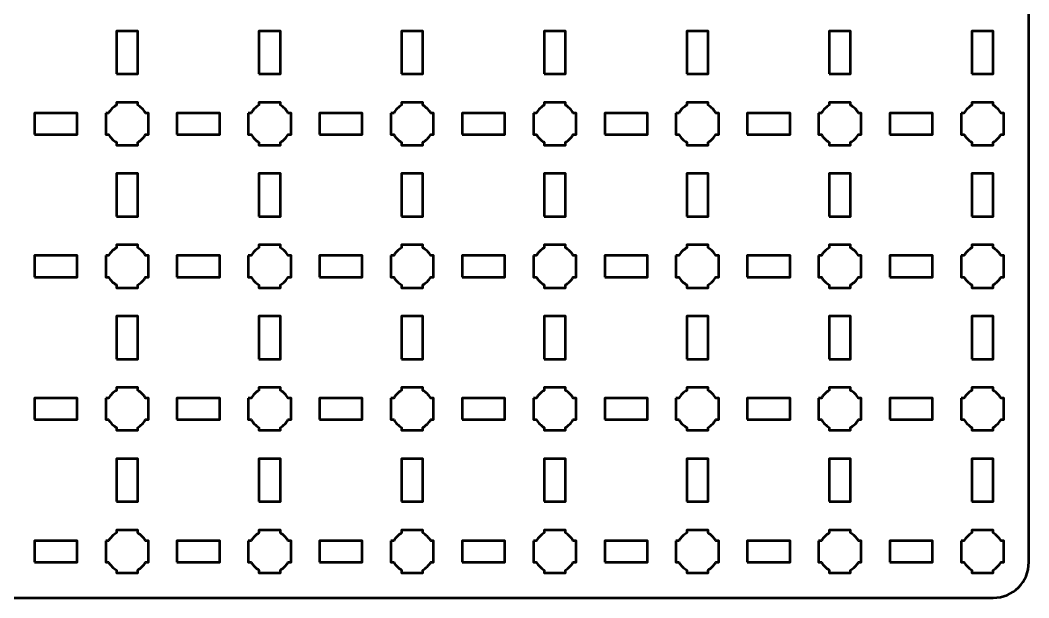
# Model space of a CAD drawing. Header units: centimetres. Extents: x -24.1 to 3.1, y -22.5 to -7.2.
# Drawn here: x -11 to 3.15, y -22.5 to -14.4 of the extents above; entities that cross this region are included whole.
import ezdxf

# ---------------------------------------------------------------- set-up
doc = ezdxf.new("R2010")
doc.units = ezdxf.units.CM
doc.header["$MEASUREMENT"] = 0
doc.layers.add('Layer 1', color=7, linetype='Continuous')

msp = doc.modelspace()

# ---------------------------------------------------------------- linework, layer by layer
at = {"layer": 'Layer 1', "color": 250, "lineweight": 53}
for points in [[(-9.65, -15.15), (-9.35, -15.15), (-9.35, -14.55), (-9.65, -14.55), (-9.65, -15.15)], [(-7.65, -15.15), (-7.35, -15.15), (-7.35, -14.55), (-7.65, -14.55), (-7.65, -15.15)], [(-5.65, -15.15), (-5.35, -15.15), (-5.35, -14.55), (-5.65, -14.55), (-5.65, -15.15)], [(-3.65, -15.15), (-3.35, -15.15), (-3.35, -14.55), (-3.65, -14.55), (-3.65, -15.15)], [(-1.65, -15.15), (-1.35, -15.15), (-1.35, -14.55), (-1.65, -14.55), (-1.65, -15.15)], [(0.35, -15.15), (0.65, -15.15), (0.65, -14.55), (0.35, -14.55), (0.35, -15.15)], [(2.35, -15.15), (2.65, -15.15), (2.65, -14.55), (2.35, -14.55), (2.35, -15.15)], [(-10.8, -16), (-10.2, -16), (-10.2, -15.7), (-10.8, -15.7), (-10.8, -16)], [(-8.8, -16), (-8.2, -16), (-8.2, -15.7), (-8.8, -15.7), (-8.8, -16)], [(-6.8, -16), (-6.2, -16), (-6.2, -15.7), (-6.8, -15.7), (-6.8, -16)], [(-4.8, -16), (-4.2, -16), (-4.2, -15.7), (-4.8, -15.7), (-4.8, -16)], [(-2.8, -16), (-2.2, -16), (-2.2, -15.7), (-2.8, -15.7), (-2.8, -16)], [(-0.8, -16), (-0.2, -16), (-0.2, -15.7), (-0.8, -15.7), (-0.8, -16)], [(1.2, -16), (1.8, -16), (1.8, -15.7), (1.2, -15.7), (1.2, -16)], [(-9.65, -17.15), (-9.35, -17.15), (-9.35, -16.55), (-9.65, -16.55), (-9.65, -17.15)], [(-7.65, -17.15), (-7.35, -17.15), (-7.35, -16.55), (-7.65, -16.55), (-7.65, -17.15)], [(-5.65, -17.15), (-5.35, -17.15), (-5.35, -16.55), (-5.65, -16.55), (-5.65, -17.15)], [(-3.65, -17.15), (-3.35, -17.15), (-3.35, -16.55), (-3.65, -16.55), (-3.65, -17.15)], [(-1.65, -17.15), (-1.35, -17.15), (-1.35, -16.55), (-1.65, -16.55), (-1.65, -17.15)], [(0.35, -17.15), (0.65, -17.15), (0.65, -16.55), (0.35, -16.55), (0.35, -17.15)], [(2.35, -17.15), (2.65, -17.15), (2.65, -16.55), (2.35, -16.55), (2.35, -17.15)], [(-10.8, -18), (-10.2, -18), (-10.2, -17.7), (-10.8, -17.7), (-10.8, -18)], [(-8.8, -18), (-8.2, -18), (-8.2, -17.7), (-8.8, -17.7), (-8.8, -18)], [(-6.8, -18), (-6.2, -18), (-6.2, -17.7), (-6.8, -17.7), (-6.8, -18)], [(-4.8, -18), (-4.2, -18), (-4.2, -17.7), (-4.8, -17.7), (-4.8, -18)], [(-2.8, -18), (-2.2, -18), (-2.2, -17.7), (-2.8, -17.7), (-2.8, -18)], [(-0.8, -18), (-0.2, -18), (-0.2, -17.7), (-0.8, -17.7), (-0.8, -18)], [(1.2, -18), (1.8, -18), (1.8, -17.7), (1.2, -17.7), (1.2, -18)], [(-9.65, -19.15), (-9.35, -19.15), (-9.35, -18.55), (-9.65, -18.55), (-9.65, -19.15)], [(-7.65, -19.15), (-7.35, -19.15), (-7.35, -18.55), (-7.65, -18.55), (-7.65, -19.15)], [(-5.65, -19.15), (-5.35, -19.15), (-5.35, -18.55), (-5.65, -18.55), (-5.65, -19.15)], [(-3.65, -19.15), (-3.35, -19.15), (-3.35, -18.55), (-3.65, -18.55), (-3.65, -19.15)], [(-1.65, -19.15), (-1.35, -19.15), (-1.35, -18.55), (-1.65, -18.55), (-1.65, -19.15)], [(0.35, -19.15), (0.65, -19.15), (0.65, -18.55), (0.35, -18.55), (0.35, -19.15)], [(2.35, -19.15), (2.65, -19.15), (2.65, -18.55), (2.35, -18.55), (2.35, -19.15)], [(-10.8, -20), (-10.2, -20), (-10.2, -19.7), (-10.8, -19.7), (-10.8, -20)], [(-8.8, -20), (-8.2, -20), (-8.2, -19.7), (-8.8, -19.7), (-8.8, -20)], [(-6.8, -20), (-6.2, -20), (-6.2, -19.7), (-6.8, -19.7), (-6.8, -20)], [(-4.8, -20), (-4.2, -20), (-4.2, -19.7), (-4.8, -19.7), (-4.8, -20)], [(-2.8, -20), (-2.2, -20), (-2.2, -19.7), (-2.8, -19.7), (-2.8, -20)], [(-0.8, -20), (-0.2, -20), (-0.2, -19.7), (-0.8, -19.7), (-0.8, -20)], [(1.2, -20), (1.8, -20), (1.8, -19.7), (1.2, -19.7), (1.2, -20)], [(-9.65, -21.15), (-9.35, -21.15), (-9.35, -20.55), (-9.65, -20.55), (-9.65, -21.15)], [(-7.65, -21.15), (-7.35, -21.15), (-7.35, -20.55), (-7.65, -20.55), (-7.65, -21.15)], [(-5.65, -21.15), (-5.35, -21.15), (-5.35, -20.55), (-5.65, -20.55), (-5.65, -21.15)], [(-3.65, -21.15), (-3.35, -21.15), (-3.35, -20.55), (-3.65, -20.55), (-3.65, -21.15)], [(-1.65, -21.15), (-1.35, -21.15), (-1.35, -20.55), (-1.65, -20.55), (-1.65, -21.15)], [(0.35, -21.15), (0.65, -21.15), (0.65, -20.55), (0.35, -20.55), (0.35, -21.15)], [(2.35, -21.15), (2.65, -21.15), (2.65, -20.55), (2.35, -20.55), (2.35, -21.15)], [(-10.8, -22), (-10.2, -22), (-10.2, -21.7), (-10.8, -21.7), (-10.8, -22)], [(-8.8, -22), (-8.2, -22), (-8.2, -21.7), (-8.8, -21.7), (-8.8, -22)], [(-6.8, -22), (-6.2, -22), (-6.2, -21.7), (-6.8, -21.7), (-6.8, -22)], [(-4.8, -22), (-4.2, -22), (-4.2, -21.7), (-4.8, -21.7), (-4.8, -22)], [(-2.8, -22), (-2.2, -22), (-2.2, -21.7), (-2.8, -21.7), (-2.8, -22)], [(-0.8, -22), (-0.2, -22), (-0.2, -21.7), (-0.8, -21.7), (-0.8, -22)], [(1.2, -22), (1.8, -22), (1.8, -21.7), (1.2, -21.7), (1.2, -22)]]:
    msp.add_lwpolyline(points, close=True, dxfattribs=at)
msp.add_open_spline([(-24.15, -22), (-24.15, -22), (-24.15, -7.7), (-24.15, -7.7), (-24.15, -7.7), (-24.15, -7.42391), (-23.92609, -7.2), (-23.65, -7.2), (-23.65, -7.2), (-23.65, -7.2), (2.65, -7.2), (2.65, -7.2), (2.65, -7.2), (2.92609, -7.2), (3.15, -7.42391), (3.15, -7.7), (3.15, -7.7), (3.15, -7.7), (3.15, -22), (3.15, -22), (3.15, -22), (3.15, -22.27609), (2.92609, -22.5), (2.65, -22.5), (2.65, -22.5), (2.65, -22.5), (-23.65, -22.5), (-23.65, -22.5), (-23.65, -22.5), (-23.92609, -22.5), (-24.15, -22.27609), (-24.15, -22)], degree=3, knots=[0, 0, 0, 0, 0.125, 0.125, 0.125, 0.125, 0.25, 0.25, 0.25, 0.25, 0.375, 0.375, 0.375, 0.375, 0.5, 0.5, 0.5, 0.5, 0.625, 0.625, 0.625, 0.625, 0.75, 0.75, 0.75, 0.75, 0.875, 0.875, 0.875, 0.875, 1, 1, 1, 1], dxfattribs=at)
at = {"layer": 'Layer 1', "lineweight": 53}
for points in [[(-9.8, -15.7), (-9.8, -15.7), (-9.75985, -15.7), (-9.75985, -15.7), (-9.75985, -15.7), (-9.7335, -15.65447), (-9.69553, -15.6165), (-9.65, -15.59015), (-9.65, -15.59015), (-9.65, -15.59015), (-9.65, -15.55), (-9.65, -15.55), (-9.65, -15.55), (-9.65, -15.55), (-9.5, -15.55), (-9.5, -15.55), (-9.5, -15.55), (-9.5, -15.55), (-9.35, -15.55), (-9.35, -15.55), (-9.35, -15.55), (-9.35, -15.55), (-9.35, -15.59015), (-9.35, -15.59015), (-9.35, -15.59015), (-9.30447, -15.6165), (-9.2665, -15.65447), (-9.24015, -15.7), (-9.24015, -15.7), (-9.24015, -15.7), (-9.2, -15.7), (-9.2, -15.7), (-9.2, -15.7), (-9.2, -15.7), (-9.2, -15.85), (-9.2, -15.85), (-9.2, -15.85), (-9.2, -15.85), (-9.2, -16), (-9.2, -16), (-9.2, -16), (-9.2, -16), (-9.24015, -16), (-9.24015, -16), (-9.24015, -16), (-9.2665, -16.04553), (-9.30447, -16.0835), (-9.35, -16.10985), (-9.35, -16.10985), (-9.35, -16.10985), (-9.35, -16.15), (-9.35, -16.15), (-9.35, -16.15), (-9.35, -16.15), (-9.5, -16.15), (-9.5, -16.15), (-9.5, -16.15), (-9.5, -16.15), (-9.65, -16.15), (-9.65, -16.15), (-9.65, -16.15), (-9.65, -16.15), (-9.65, -16.10985), (-9.65, -16.10985), (-9.65, -16.10985), (-9.69553, -16.0835), (-9.7335, -16.04553), (-9.75985, -16), (-9.75985, -16), (-9.75985, -16), (-9.8, -16), (-9.8, -16), (-9.8, -16), (-9.8, -16), (-9.8, -15.85), (-9.8, -15.85), (-9.8, -15.85), (-9.8, -15.85), (-9.8, -15.7), (-9.8, -15.7)], [(-7.8, -15.7), (-7.8, -15.7), (-7.75985, -15.7), (-7.75985, -15.7), (-7.75985, -15.7), (-7.7335, -15.65447), (-7.69553, -15.6165), (-7.65, -15.59015), (-7.65, -15.59015), (-7.65, -15.59015), (-7.65, -15.55), (-7.65, -15.55), (-7.65, -15.55), (-7.65, -15.55), (-7.5, -15.55), (-7.5, -15.55), (-7.5, -15.55), (-7.5, -15.55), (-7.35, -15.55), (-7.35, -15.55), (-7.35, -15.55), (-7.35, -15.55), (-7.35, -15.59015), (-7.35, -15.59015), (-7.35, -15.59015), (-7.30447, -15.6165), (-7.2665, -15.65447), (-7.24015, -15.7), (-7.24015, -15.7), (-7.24015, -15.7), (-7.2, -15.7), (-7.2, -15.7), (-7.2, -15.7), (-7.2, -15.7), (-7.2, -15.85), (-7.2, -15.85), (-7.2, -15.85), (-7.2, -15.85), (-7.2, -16), (-7.2, -16), (-7.2, -16), (-7.2, -16), (-7.24015, -16), (-7.24015, -16), (-7.24015, -16), (-7.2665, -16.04553), (-7.30447, -16.0835), (-7.35, -16.10985), (-7.35, -16.10985), (-7.35, -16.10985), (-7.35, -16.15), (-7.35, -16.15), (-7.35, -16.15), (-7.35, -16.15), (-7.5, -16.15), (-7.5, -16.15), (-7.5, -16.15), (-7.5, -16.15), (-7.65, -16.15), (-7.65, -16.15), (-7.65, -16.15), (-7.65, -16.15), (-7.65, -16.10985), (-7.65, -16.10985), (-7.65, -16.10985), (-7.69553, -16.0835), (-7.7335, -16.04553), (-7.75985, -16), (-7.75985, -16), (-7.75985, -16), (-7.8, -16), (-7.8, -16), (-7.8, -16), (-7.8, -16), (-7.8, -15.85), (-7.8, -15.85), (-7.8, -15.85), (-7.8, -15.85), (-7.8, -15.7), (-7.8, -15.7)], [(-5.8, -15.7), (-5.8, -15.7), (-5.75985, -15.7), (-5.75985, -15.7), (-5.75985, -15.7), (-5.7335, -15.65447), (-5.69553, -15.6165), (-5.65, -15.59015), (-5.65, -15.59015), (-5.65, -15.59015), (-5.65, -15.55), (-5.65, -15.55), (-5.65, -15.55), (-5.65, -15.55), (-5.5, -15.55), (-5.5, -15.55), (-5.5, -15.55), (-5.5, -15.55), (-5.35, -15.55), (-5.35, -15.55), (-5.35, -15.55), (-5.35, -15.55), (-5.35, -15.59015), (-5.35, -15.59015), (-5.35, -15.59015), (-5.30447, -15.6165), (-5.2665, -15.65447), (-5.24015, -15.7), (-5.24015, -15.7), (-5.24015, -15.7), (-5.2, -15.7), (-5.2, -15.7), (-5.2, -15.7), (-5.2, -15.7), (-5.2, -15.85), (-5.2, -15.85), (-5.2, -15.85), (-5.2, -15.85), (-5.2, -16), (-5.2, -16), (-5.2, -16), (-5.2, -16), (-5.24015, -16), (-5.24015, -16), (-5.24015, -16), (-5.2665, -16.04553), (-5.30447, -16.0835), (-5.35, -16.10985), (-5.35, -16.10985), (-5.35, -16.10985), (-5.35, -16.15), (-5.35, -16.15), (-5.35, -16.15), (-5.35, -16.15), (-5.5, -16.15), (-5.5, -16.15), (-5.5, -16.15), (-5.5, -16.15), (-5.65, -16.15), (-5.65, -16.15), (-5.65, -16.15), (-5.65, -16.15), (-5.65, -16.10985), (-5.65, -16.10985), (-5.65, -16.10985), (-5.69553, -16.0835), (-5.7335, -16.04553), (-5.75985, -16), (-5.75985, -16), (-5.75985, -16), (-5.8, -16), (-5.8, -16), (-5.8, -16), (-5.8, -16), (-5.8, -15.85), (-5.8, -15.85), (-5.8, -15.85), (-5.8, -15.85), (-5.8, -15.7), (-5.8, -15.7)], [(-3.8, -15.7), (-3.8, -15.7), (-3.75985, -15.7), (-3.75985, -15.7), (-3.75985, -15.7), (-3.7335, -15.65447), (-3.69553, -15.6165), (-3.65, -15.59015), (-3.65, -15.59015), (-3.65, -15.59015), (-3.65, -15.55), (-3.65, -15.55), (-3.65, -15.55), (-3.65, -15.55), (-3.5, -15.55), (-3.5, -15.55), (-3.5, -15.55), (-3.5, -15.55), (-3.35, -15.55), (-3.35, -15.55), (-3.35, -15.55), (-3.35, -15.55), (-3.35, -15.59015), (-3.35, -15.59015), (-3.35, -15.59015), (-3.30447, -15.6165), (-3.2665, -15.65447), (-3.24015, -15.7), (-3.24015, -15.7), (-3.24015, -15.7), (-3.2, -15.7), (-3.2, -15.7), (-3.2, -15.7), (-3.2, -15.7), (-3.2, -15.85), (-3.2, -15.85), (-3.2, -15.85), (-3.2, -15.85), (-3.2, -16), (-3.2, -16), (-3.2, -16), (-3.2, -16), (-3.24015, -16), (-3.24015, -16), (-3.24015, -16), (-3.2665, -16.04553), (-3.30447, -16.0835), (-3.35, -16.10985), (-3.35, -16.10985), (-3.35, -16.10985), (-3.35, -16.15), (-3.35, -16.15), (-3.35, -16.15), (-3.35, -16.15), (-3.5, -16.15), (-3.5, -16.15), (-3.5, -16.15), (-3.5, -16.15), (-3.65, -16.15), (-3.65, -16.15), (-3.65, -16.15), (-3.65, -16.15), (-3.65, -16.10985), (-3.65, -16.10985), (-3.65, -16.10985), (-3.69553, -16.0835), (-3.7335, -16.04553), (-3.75985, -16), (-3.75985, -16), (-3.75985, -16), (-3.8, -16), (-3.8, -16), (-3.8, -16), (-3.8, -16), (-3.8, -15.85), (-3.8, -15.85), (-3.8, -15.85), (-3.8, -15.85), (-3.8, -15.7), (-3.8, -15.7)], [(-1.8, -15.7), (-1.8, -15.7), (-1.75985, -15.7), (-1.75985, -15.7), (-1.75985, -15.7), (-1.7335, -15.65447), (-1.69553, -15.6165), (-1.65, -15.59015), (-1.65, -15.59015), (-1.65, -15.59015), (-1.65, -15.55), (-1.65, -15.55), (-1.65, -15.55), (-1.65, -15.55), (-1.5, -15.55), (-1.5, -15.55), (-1.5, -15.55), (-1.5, -15.55), (-1.35, -15.55), (-1.35, -15.55), (-1.35, -15.55), (-1.35, -15.55), (-1.35, -15.59015), (-1.35, -15.59015), (-1.35, -15.59015), (-1.30447, -15.6165), (-1.2665, -15.65447), (-1.24015, -15.7), (-1.24015, -15.7), (-1.24015, -15.7), (-1.2, -15.7), (-1.2, -15.7), (-1.2, -15.7), (-1.2, -15.7), (-1.2, -15.85), (-1.2, -15.85), (-1.2, -15.85), (-1.2, -15.85), (-1.2, -16), (-1.2, -16), (-1.2, -16), (-1.2, -16), (-1.24015, -16), (-1.24015, -16), (-1.24015, -16), (-1.2665, -16.04553), (-1.30447, -16.0835), (-1.35, -16.10985), (-1.35, -16.10985), (-1.35, -16.10985), (-1.35, -16.15), (-1.35, -16.15), (-1.35, -16.15), (-1.35, -16.15), (-1.5, -16.15), (-1.5, -16.15), (-1.5, -16.15), (-1.5, -16.15), (-1.65, -16.15), (-1.65, -16.15), (-1.65, -16.15), (-1.65, -16.15), (-1.65, -16.10985), (-1.65, -16.10985), (-1.65, -16.10985), (-1.69553, -16.0835), (-1.7335, -16.04553), (-1.75985, -16), (-1.75985, -16), (-1.75985, -16), (-1.8, -16), (-1.8, -16), (-1.8, -16), (-1.8, -16), (-1.8, -15.85), (-1.8, -15.85), (-1.8, -15.85), (-1.8, -15.85), (-1.8, -15.7), (-1.8, -15.7)], [(0.2, -15.7), (0.2, -15.7), (0.24015, -15.7), (0.24015, -15.7), (0.24015, -15.7), (0.2665, -15.65447), (0.30447, -15.6165), (0.35, -15.59015), (0.35, -15.59015), (0.35, -15.59015), (0.35, -15.55), (0.35, -15.55), (0.35, -15.55), (0.35, -15.55), (0.5, -15.55), (0.5, -15.55), (0.5, -15.55), (0.5, -15.55), (0.65, -15.55), (0.65, -15.55), (0.65, -15.55), (0.65, -15.55), (0.65, -15.59015), (0.65, -15.59015), (0.65, -15.59015), (0.69553, -15.6165), (0.7335, -15.65447), (0.75985, -15.7), (0.75985, -15.7), (0.75985, -15.7), (0.8, -15.7), (0.8, -15.7), (0.8, -15.7), (0.8, -15.7), (0.8, -15.85), (0.8, -15.85), (0.8, -15.85), (0.8, -15.85), (0.8, -16), (0.8, -16), (0.8, -16), (0.8, -16), (0.75985, -16), (0.75985, -16), (0.75985, -16), (0.7335, -16.04553), (0.69553, -16.0835), (0.65, -16.10985), (0.65, -16.10985), (0.65, -16.10985), (0.65, -16.15), (0.65, -16.15), (0.65, -16.15), (0.65, -16.15), (0.5, -16.15), (0.5, -16.15), (0.5, -16.15), (0.5, -16.15), (0.35, -16.15), (0.35, -16.15), (0.35, -16.15), (0.35, -16.15), (0.35, -16.10985), (0.35, -16.10985), (0.35, -16.10985), (0.30447, -16.0835), (0.2665, -16.04553), (0.24015, -16), (0.24015, -16), (0.24015, -16), (0.2, -16), (0.2, -16), (0.2, -16), (0.2, -16), (0.2, -15.85), (0.2, -15.85), (0.2, -15.85), (0.2, -15.85), (0.2, -15.7), (0.2, -15.7)], [(2.2, -15.7), (2.2, -15.7), (2.24015, -15.7), (2.24015, -15.7), (2.24015, -15.7), (2.2665, -15.65447), (2.30447, -15.6165), (2.35, -15.59015), (2.35, -15.59015), (2.35, -15.59015), (2.35, -15.55), (2.35, -15.55), (2.35, -15.55), (2.35, -15.55), (2.5, -15.55), (2.5, -15.55), (2.5, -15.55), (2.5, -15.55), (2.65, -15.55), (2.65, -15.55), (2.65, -15.55), (2.65, -15.55), (2.65, -15.59015), (2.65, -15.59015), (2.65, -15.59015), (2.69553, -15.6165), (2.7335, -15.65447), (2.75985, -15.7), (2.75985, -15.7), (2.75985, -15.7), (2.8, -15.7), (2.8, -15.7), (2.8, -15.7), (2.8, -15.7), (2.8, -15.85), (2.8, -15.85), (2.8, -15.85), (2.8, -15.85), (2.8, -16), (2.8, -16), (2.8, -16), (2.8, -16), (2.75985, -16), (2.75985, -16), (2.75985, -16), (2.7335, -16.04553), (2.69553, -16.0835), (2.65, -16.10985), (2.65, -16.10985), (2.65, -16.10985), (2.65, -16.15), (2.65, -16.15), (2.65, -16.15), (2.65, -16.15), (2.5, -16.15), (2.5, -16.15), (2.5, -16.15), (2.5, -16.15), (2.35, -16.15), (2.35, -16.15), (2.35, -16.15), (2.35, -16.15), (2.35, -16.10985), (2.35, -16.10985), (2.35, -16.10985), (2.30447, -16.0835), (2.2665, -16.04553), (2.24015, -16), (2.24015, -16), (2.24015, -16), (2.2, -16), (2.2, -16), (2.2, -16), (2.2, -16), (2.2, -15.85), (2.2, -15.85), (2.2, -15.85), (2.2, -15.85), (2.2, -15.7), (2.2, -15.7)], [(-9.8, -17.7), (-9.8, -17.7), (-9.75985, -17.7), (-9.75985, -17.7), (-9.75985, -17.7), (-9.7335, -17.65447), (-9.69553, -17.6165), (-9.65, -17.59015), (-9.65, -17.59015), (-9.65, -17.59015), (-9.65, -17.55), (-9.65, -17.55), (-9.65, -17.55), (-9.65, -17.55), (-9.5, -17.55), (-9.5, -17.55), (-9.5, -17.55), (-9.5, -17.55), (-9.35, -17.55), (-9.35, -17.55), (-9.35, -17.55), (-9.35, -17.55), (-9.35, -17.59015), (-9.35, -17.59015), (-9.35, -17.59015), (-9.30447, -17.6165), (-9.2665, -17.65447), (-9.24015, -17.7), (-9.24015, -17.7), (-9.24015, -17.7), (-9.2, -17.7), (-9.2, -17.7), (-9.2, -17.7), (-9.2, -17.7), (-9.2, -17.85), (-9.2, -17.85), (-9.2, -17.85), (-9.2, -17.85), (-9.2, -18), (-9.2, -18), (-9.2, -18), (-9.2, -18), (-9.24015, -18), (-9.24015, -18), (-9.24015, -18), (-9.2665, -18.04553), (-9.30447, -18.0835), (-9.35, -18.10985), (-9.35, -18.10985), (-9.35, -18.10985), (-9.35, -18.15), (-9.35, -18.15), (-9.35, -18.15), (-9.35, -18.15), (-9.5, -18.15), (-9.5, -18.15), (-9.5, -18.15), (-9.5, -18.15), (-9.65, -18.15), (-9.65, -18.15), (-9.65, -18.15), (-9.65, -18.15), (-9.65, -18.10985), (-9.65, -18.10985), (-9.65, -18.10985), (-9.69553, -18.0835), (-9.7335, -18.04553), (-9.75985, -18), (-9.75985, -18), (-9.75985, -18), (-9.8, -18), (-9.8, -18), (-9.8, -18), (-9.8, -18), (-9.8, -17.85), (-9.8, -17.85), (-9.8, -17.85), (-9.8, -17.85), (-9.8, -17.7), (-9.8, -17.7)], [(-7.8, -17.7), (-7.8, -17.7), (-7.75985, -17.7), (-7.75985, -17.7), (-7.75985, -17.7), (-7.7335, -17.65447), (-7.69553, -17.6165), (-7.65, -17.59015), (-7.65, -17.59015), (-7.65, -17.59015), (-7.65, -17.55), (-7.65, -17.55), (-7.65, -17.55), (-7.65, -17.55), (-7.5, -17.55), (-7.5, -17.55), (-7.5, -17.55), (-7.5, -17.55), (-7.35, -17.55), (-7.35, -17.55), (-7.35, -17.55), (-7.35, -17.55), (-7.35, -17.59015), (-7.35, -17.59015), (-7.35, -17.59015), (-7.30447, -17.6165), (-7.2665, -17.65447), (-7.24015, -17.7), (-7.24015, -17.7), (-7.24015, -17.7), (-7.2, -17.7), (-7.2, -17.7), (-7.2, -17.7), (-7.2, -17.7), (-7.2, -17.85), (-7.2, -17.85), (-7.2, -17.85), (-7.2, -17.85), (-7.2, -18), (-7.2, -18), (-7.2, -18), (-7.2, -18), (-7.24015, -18), (-7.24015, -18), (-7.24015, -18), (-7.2665, -18.04553), (-7.30447, -18.0835), (-7.35, -18.10985), (-7.35, -18.10985), (-7.35, -18.10985), (-7.35, -18.15), (-7.35, -18.15), (-7.35, -18.15), (-7.35, -18.15), (-7.5, -18.15), (-7.5, -18.15), (-7.5, -18.15), (-7.5, -18.15), (-7.65, -18.15), (-7.65, -18.15), (-7.65, -18.15), (-7.65, -18.15), (-7.65, -18.10985), (-7.65, -18.10985), (-7.65, -18.10985), (-7.69553, -18.0835), (-7.7335, -18.04553), (-7.75985, -18), (-7.75985, -18), (-7.75985, -18), (-7.8, -18), (-7.8, -18), (-7.8, -18), (-7.8, -18), (-7.8, -17.85), (-7.8, -17.85), (-7.8, -17.85), (-7.8, -17.85), (-7.8, -17.7), (-7.8, -17.7)], [(-5.8, -17.7), (-5.8, -17.7), (-5.75985, -17.7), (-5.75985, -17.7), (-5.75985, -17.7), (-5.7335, -17.65447), (-5.69553, -17.6165), (-5.65, -17.59015), (-5.65, -17.59015), (-5.65, -17.59015), (-5.65, -17.55), (-5.65, -17.55), (-5.65, -17.55), (-5.65, -17.55), (-5.5, -17.55), (-5.5, -17.55), (-5.5, -17.55), (-5.5, -17.55), (-5.35, -17.55), (-5.35, -17.55), (-5.35, -17.55), (-5.35, -17.55), (-5.35, -17.59015), (-5.35, -17.59015), (-5.35, -17.59015), (-5.30447, -17.6165), (-5.2665, -17.65447), (-5.24015, -17.7), (-5.24015, -17.7), (-5.24015, -17.7), (-5.2, -17.7), (-5.2, -17.7), (-5.2, -17.7), (-5.2, -17.7), (-5.2, -17.85), (-5.2, -17.85), (-5.2, -17.85), (-5.2, -17.85), (-5.2, -18), (-5.2, -18), (-5.2, -18), (-5.2, -18), (-5.24015, -18), (-5.24015, -18), (-5.24015, -18), (-5.2665, -18.04553), (-5.30447, -18.0835), (-5.35, -18.10985), (-5.35, -18.10985), (-5.35, -18.10985), (-5.35, -18.15), (-5.35, -18.15), (-5.35, -18.15), (-5.35, -18.15), (-5.5, -18.15), (-5.5, -18.15), (-5.5, -18.15), (-5.5, -18.15), (-5.65, -18.15), (-5.65, -18.15), (-5.65, -18.15), (-5.65, -18.15), (-5.65, -18.10985), (-5.65, -18.10985), (-5.65, -18.10985), (-5.69553, -18.0835), (-5.7335, -18.04553), (-5.75985, -18), (-5.75985, -18), (-5.75985, -18), (-5.8, -18), (-5.8, -18), (-5.8, -18), (-5.8, -18), (-5.8, -17.85), (-5.8, -17.85), (-5.8, -17.85), (-5.8, -17.85), (-5.8, -17.7), (-5.8, -17.7)], [(-3.8, -17.7), (-3.8, -17.7), (-3.75985, -17.7), (-3.75985, -17.7), (-3.75985, -17.7), (-3.7335, -17.65447), (-3.69553, -17.6165), (-3.65, -17.59015), (-3.65, -17.59015), (-3.65, -17.59015), (-3.65, -17.55), (-3.65, -17.55), (-3.65, -17.55), (-3.65, -17.55), (-3.5, -17.55), (-3.5, -17.55), (-3.5, -17.55), (-3.5, -17.55), (-3.35, -17.55), (-3.35, -17.55), (-3.35, -17.55), (-3.35, -17.55), (-3.35, -17.59015), (-3.35, -17.59015), (-3.35, -17.59015), (-3.30447, -17.6165), (-3.2665, -17.65447), (-3.24015, -17.7), (-3.24015, -17.7), (-3.24015, -17.7), (-3.2, -17.7), (-3.2, -17.7), (-3.2, -17.7), (-3.2, -17.7), (-3.2, -17.85), (-3.2, -17.85), (-3.2, -17.85), (-3.2, -17.85), (-3.2, -18), (-3.2, -18), (-3.2, -18), (-3.2, -18), (-3.24015, -18), (-3.24015, -18), (-3.24015, -18), (-3.2665, -18.04553), (-3.30447, -18.0835), (-3.35, -18.10985), (-3.35, -18.10985), (-3.35, -18.10985), (-3.35, -18.15), (-3.35, -18.15), (-3.35, -18.15), (-3.35, -18.15), (-3.5, -18.15), (-3.5, -18.15), (-3.5, -18.15), (-3.5, -18.15), (-3.65, -18.15), (-3.65, -18.15), (-3.65, -18.15), (-3.65, -18.15), (-3.65, -18.10985), (-3.65, -18.10985), (-3.65, -18.10985), (-3.69553, -18.0835), (-3.7335, -18.04553), (-3.75985, -18), (-3.75985, -18), (-3.75985, -18), (-3.8, -18), (-3.8, -18), (-3.8, -18), (-3.8, -18), (-3.8, -17.85), (-3.8, -17.85), (-3.8, -17.85), (-3.8, -17.85), (-3.8, -17.7), (-3.8, -17.7)], [(-1.8, -17.7), (-1.8, -17.7), (-1.75985, -17.7), (-1.75985, -17.7), (-1.75985, -17.7), (-1.7335, -17.65447), (-1.69553, -17.6165), (-1.65, -17.59015), (-1.65, -17.59015), (-1.65, -17.59015), (-1.65, -17.55), (-1.65, -17.55), (-1.65, -17.55), (-1.65, -17.55), (-1.5, -17.55), (-1.5, -17.55), (-1.5, -17.55), (-1.5, -17.55), (-1.35, -17.55), (-1.35, -17.55), (-1.35, -17.55), (-1.35, -17.55), (-1.35, -17.59015), (-1.35, -17.59015), (-1.35, -17.59015), (-1.30447, -17.6165), (-1.2665, -17.65447), (-1.24015, -17.7), (-1.24015, -17.7), (-1.24015, -17.7), (-1.2, -17.7), (-1.2, -17.7), (-1.2, -17.7), (-1.2, -17.7), (-1.2, -17.85), (-1.2, -17.85), (-1.2, -17.85), (-1.2, -17.85), (-1.2, -18), (-1.2, -18), (-1.2, -18), (-1.2, -18), (-1.24015, -18), (-1.24015, -18), (-1.24015, -18), (-1.2665, -18.04553), (-1.30447, -18.0835), (-1.35, -18.10985), (-1.35, -18.10985), (-1.35, -18.10985), (-1.35, -18.15), (-1.35, -18.15), (-1.35, -18.15), (-1.35, -18.15), (-1.5, -18.15), (-1.5, -18.15), (-1.5, -18.15), (-1.5, -18.15), (-1.65, -18.15), (-1.65, -18.15), (-1.65, -18.15), (-1.65, -18.15), (-1.65, -18.10985), (-1.65, -18.10985), (-1.65, -18.10985), (-1.69553, -18.0835), (-1.7335, -18.04553), (-1.75985, -18), (-1.75985, -18), (-1.75985, -18), (-1.8, -18), (-1.8, -18), (-1.8, -18), (-1.8, -18), (-1.8, -17.85), (-1.8, -17.85), (-1.8, -17.85), (-1.8, -17.85), (-1.8, -17.7), (-1.8, -17.7)], [(0.2, -17.7), (0.2, -17.7), (0.24015, -17.7), (0.24015, -17.7), (0.24015, -17.7), (0.2665, -17.65447), (0.30447, -17.6165), (0.35, -17.59015), (0.35, -17.59015), (0.35, -17.59015), (0.35, -17.55), (0.35, -17.55), (0.35, -17.55), (0.35, -17.55), (0.5, -17.55), (0.5, -17.55), (0.5, -17.55), (0.5, -17.55), (0.65, -17.55), (0.65, -17.55), (0.65, -17.55), (0.65, -17.55), (0.65, -17.59015), (0.65, -17.59015), (0.65, -17.59015), (0.69553, -17.6165), (0.7335, -17.65447), (0.75985, -17.7), (0.75985, -17.7), (0.75985, -17.7), (0.8, -17.7), (0.8, -17.7), (0.8, -17.7), (0.8, -17.7), (0.8, -17.85), (0.8, -17.85), (0.8, -17.85), (0.8, -17.85), (0.8, -18), (0.8, -18), (0.8, -18), (0.8, -18), (0.75985, -18), (0.75985, -18), (0.75985, -18), (0.7335, -18.04553), (0.69553, -18.0835), (0.65, -18.10985), (0.65, -18.10985), (0.65, -18.10985), (0.65, -18.15), (0.65, -18.15), (0.65, -18.15), (0.65, -18.15), (0.5, -18.15), (0.5, -18.15), (0.5, -18.15), (0.5, -18.15), (0.35, -18.15), (0.35, -18.15), (0.35, -18.15), (0.35, -18.15), (0.35, -18.10985), (0.35, -18.10985), (0.35, -18.10985), (0.30447, -18.0835), (0.2665, -18.04553), (0.24015, -18), (0.24015, -18), (0.24015, -18), (0.2, -18), (0.2, -18), (0.2, -18), (0.2, -18), (0.2, -17.85), (0.2, -17.85), (0.2, -17.85), (0.2, -17.85), (0.2, -17.7), (0.2, -17.7)], [(2.2, -17.7), (2.2, -17.7), (2.24015, -17.7), (2.24015, -17.7), (2.24015, -17.7), (2.2665, -17.65447), (2.30447, -17.6165), (2.35, -17.59015), (2.35, -17.59015), (2.35, -17.59015), (2.35, -17.55), (2.35, -17.55), (2.35, -17.55), (2.35, -17.55), (2.5, -17.55), (2.5, -17.55), (2.5, -17.55), (2.5, -17.55), (2.65, -17.55), (2.65, -17.55), (2.65, -17.55), (2.65, -17.55), (2.65, -17.59015), (2.65, -17.59015), (2.65, -17.59015), (2.69553, -17.6165), (2.7335, -17.65447), (2.75985, -17.7), (2.75985, -17.7), (2.75985, -17.7), (2.8, -17.7), (2.8, -17.7), (2.8, -17.7), (2.8, -17.7), (2.8, -17.85), (2.8, -17.85), (2.8, -17.85), (2.8, -17.85), (2.8, -18), (2.8, -18), (2.8, -18), (2.8, -18), (2.75985, -18), (2.75985, -18), (2.75985, -18), (2.7335, -18.04553), (2.69553, -18.0835), (2.65, -18.10985), (2.65, -18.10985), (2.65, -18.10985), (2.65, -18.15), (2.65, -18.15), (2.65, -18.15), (2.65, -18.15), (2.5, -18.15), (2.5, -18.15), (2.5, -18.15), (2.5, -18.15), (2.35, -18.15), (2.35, -18.15), (2.35, -18.15), (2.35, -18.15), (2.35, -18.10985), (2.35, -18.10985), (2.35, -18.10985), (2.30447, -18.0835), (2.2665, -18.04553), (2.24015, -18), (2.24015, -18), (2.24015, -18), (2.2, -18), (2.2, -18), (2.2, -18), (2.2, -18), (2.2, -17.85), (2.2, -17.85), (2.2, -17.85), (2.2, -17.85), (2.2, -17.7), (2.2, -17.7)], [(-9.8, -19.7), (-9.8, -19.7), (-9.75985, -19.7), (-9.75985, -19.7), (-9.75985, -19.7), (-9.7335, -19.65447), (-9.69553, -19.6165), (-9.65, -19.59015), (-9.65, -19.59015), (-9.65, -19.59015), (-9.65, -19.55), (-9.65, -19.55), (-9.65, -19.55), (-9.65, -19.55), (-9.5, -19.55), (-9.5, -19.55), (-9.5, -19.55), (-9.5, -19.55), (-9.35, -19.55), (-9.35, -19.55), (-9.35, -19.55), (-9.35, -19.55), (-9.35, -19.59015), (-9.35, -19.59015), (-9.35, -19.59015), (-9.30447, -19.6165), (-9.2665, -19.65447), (-9.24015, -19.7), (-9.24015, -19.7), (-9.24015, -19.7), (-9.2, -19.7), (-9.2, -19.7), (-9.2, -19.7), (-9.2, -19.7), (-9.2, -19.85), (-9.2, -19.85), (-9.2, -19.85), (-9.2, -19.85), (-9.2, -20), (-9.2, -20), (-9.2, -20), (-9.2, -20), (-9.24015, -20), (-9.24015, -20), (-9.24015, -20), (-9.2665, -20.04553), (-9.30447, -20.0835), (-9.35, -20.10985), (-9.35, -20.10985), (-9.35, -20.10985), (-9.35, -20.15), (-9.35, -20.15), (-9.35, -20.15), (-9.35, -20.15), (-9.5, -20.15), (-9.5, -20.15), (-9.5, -20.15), (-9.5, -20.15), (-9.65, -20.15), (-9.65, -20.15), (-9.65, -20.15), (-9.65, -20.15), (-9.65, -20.10985), (-9.65, -20.10985), (-9.65, -20.10985), (-9.69553, -20.0835), (-9.7335, -20.04553), (-9.75985, -20), (-9.75985, -20), (-9.75985, -20), (-9.8, -20), (-9.8, -20), (-9.8, -20), (-9.8, -20), (-9.8, -19.85), (-9.8, -19.85), (-9.8, -19.85), (-9.8, -19.85), (-9.8, -19.7), (-9.8, -19.7)], [(-7.8, -19.7), (-7.8, -19.7), (-7.75985, -19.7), (-7.75985, -19.7), (-7.75985, -19.7), (-7.7335, -19.65447), (-7.69553, -19.6165), (-7.65, -19.59015), (-7.65, -19.59015), (-7.65, -19.59015), (-7.65, -19.55), (-7.65, -19.55), (-7.65, -19.55), (-7.65, -19.55), (-7.5, -19.55), (-7.5, -19.55), (-7.5, -19.55), (-7.5, -19.55), (-7.35, -19.55), (-7.35, -19.55), (-7.35, -19.55), (-7.35, -19.55), (-7.35, -19.59015), (-7.35, -19.59015), (-7.35, -19.59015), (-7.30447, -19.6165), (-7.2665, -19.65447), (-7.24015, -19.7), (-7.24015, -19.7), (-7.24015, -19.7), (-7.2, -19.7), (-7.2, -19.7), (-7.2, -19.7), (-7.2, -19.7), (-7.2, -19.85), (-7.2, -19.85), (-7.2, -19.85), (-7.2, -19.85), (-7.2, -20), (-7.2, -20), (-7.2, -20), (-7.2, -20), (-7.24015, -20), (-7.24015, -20), (-7.24015, -20), (-7.2665, -20.04553), (-7.30447, -20.0835), (-7.35, -20.10985), (-7.35, -20.10985), (-7.35, -20.10985), (-7.35, -20.15), (-7.35, -20.15), (-7.35, -20.15), (-7.35, -20.15), (-7.5, -20.15), (-7.5, -20.15), (-7.5, -20.15), (-7.5, -20.15), (-7.65, -20.15), (-7.65, -20.15), (-7.65, -20.15), (-7.65, -20.15), (-7.65, -20.10985), (-7.65, -20.10985), (-7.65, -20.10985), (-7.69553, -20.0835), (-7.7335, -20.04553), (-7.75985, -20), (-7.75985, -20), (-7.75985, -20), (-7.8, -20), (-7.8, -20), (-7.8, -20), (-7.8, -20), (-7.8, -19.85), (-7.8, -19.85), (-7.8, -19.85), (-7.8, -19.85), (-7.8, -19.7), (-7.8, -19.7)], [(-5.8, -19.7), (-5.8, -19.7), (-5.75985, -19.7), (-5.75985, -19.7), (-5.75985, -19.7), (-5.7335, -19.65447), (-5.69553, -19.6165), (-5.65, -19.59015), (-5.65, -19.59015), (-5.65, -19.59015), (-5.65, -19.55), (-5.65, -19.55), (-5.65, -19.55), (-5.65, -19.55), (-5.5, -19.55), (-5.5, -19.55), (-5.5, -19.55), (-5.5, -19.55), (-5.35, -19.55), (-5.35, -19.55), (-5.35, -19.55), (-5.35, -19.55), (-5.35, -19.59015), (-5.35, -19.59015), (-5.35, -19.59015), (-5.30447, -19.6165), (-5.2665, -19.65447), (-5.24015, -19.7), (-5.24015, -19.7), (-5.24015, -19.7), (-5.2, -19.7), (-5.2, -19.7), (-5.2, -19.7), (-5.2, -19.7), (-5.2, -19.85), (-5.2, -19.85), (-5.2, -19.85), (-5.2, -19.85), (-5.2, -20), (-5.2, -20), (-5.2, -20), (-5.2, -20), (-5.24015, -20), (-5.24015, -20), (-5.24015, -20), (-5.2665, -20.04553), (-5.30447, -20.0835), (-5.35, -20.10985), (-5.35, -20.10985), (-5.35, -20.10985), (-5.35, -20.15), (-5.35, -20.15), (-5.35, -20.15), (-5.35, -20.15), (-5.5, -20.15), (-5.5, -20.15), (-5.5, -20.15), (-5.5, -20.15), (-5.65, -20.15), (-5.65, -20.15), (-5.65, -20.15), (-5.65, -20.15), (-5.65, -20.10985), (-5.65, -20.10985), (-5.65, -20.10985), (-5.69553, -20.0835), (-5.7335, -20.04553), (-5.75985, -20), (-5.75985, -20), (-5.75985, -20), (-5.8, -20), (-5.8, -20), (-5.8, -20), (-5.8, -20), (-5.8, -19.85), (-5.8, -19.85), (-5.8, -19.85), (-5.8, -19.85), (-5.8, -19.7), (-5.8, -19.7)], [(-3.8, -19.7), (-3.8, -19.7), (-3.75985, -19.7), (-3.75985, -19.7), (-3.75985, -19.7), (-3.7335, -19.65447), (-3.69553, -19.6165), (-3.65, -19.59015), (-3.65, -19.59015), (-3.65, -19.59015), (-3.65, -19.55), (-3.65, -19.55), (-3.65, -19.55), (-3.65, -19.55), (-3.5, -19.55), (-3.5, -19.55), (-3.5, -19.55), (-3.5, -19.55), (-3.35, -19.55), (-3.35, -19.55), (-3.35, -19.55), (-3.35, -19.55), (-3.35, -19.59015), (-3.35, -19.59015), (-3.35, -19.59015), (-3.30447, -19.6165), (-3.2665, -19.65447), (-3.24015, -19.7), (-3.24015, -19.7), (-3.24015, -19.7), (-3.2, -19.7), (-3.2, -19.7), (-3.2, -19.7), (-3.2, -19.7), (-3.2, -19.85), (-3.2, -19.85), (-3.2, -19.85), (-3.2, -19.85), (-3.2, -20), (-3.2, -20), (-3.2, -20), (-3.2, -20), (-3.24015, -20), (-3.24015, -20), (-3.24015, -20), (-3.2665, -20.04553), (-3.30447, -20.0835), (-3.35, -20.10985), (-3.35, -20.10985), (-3.35, -20.10985), (-3.35, -20.15), (-3.35, -20.15), (-3.35, -20.15), (-3.35, -20.15), (-3.5, -20.15), (-3.5, -20.15), (-3.5, -20.15), (-3.5, -20.15), (-3.65, -20.15), (-3.65, -20.15), (-3.65, -20.15), (-3.65, -20.15), (-3.65, -20.10985), (-3.65, -20.10985), (-3.65, -20.10985), (-3.69553, -20.0835), (-3.7335, -20.04553), (-3.75985, -20), (-3.75985, -20), (-3.75985, -20), (-3.8, -20), (-3.8, -20), (-3.8, -20), (-3.8, -20), (-3.8, -19.85), (-3.8, -19.85), (-3.8, -19.85), (-3.8, -19.85), (-3.8, -19.7), (-3.8, -19.7)], [(-1.8, -19.7), (-1.8, -19.7), (-1.75985, -19.7), (-1.75985, -19.7), (-1.75985, -19.7), (-1.7335, -19.65447), (-1.69553, -19.6165), (-1.65, -19.59015), (-1.65, -19.59015), (-1.65, -19.59015), (-1.65, -19.55), (-1.65, -19.55), (-1.65, -19.55), (-1.65, -19.55), (-1.5, -19.55), (-1.5, -19.55), (-1.5, -19.55), (-1.5, -19.55), (-1.35, -19.55), (-1.35, -19.55), (-1.35, -19.55), (-1.35, -19.55), (-1.35, -19.59015), (-1.35, -19.59015), (-1.35, -19.59015), (-1.30447, -19.6165), (-1.2665, -19.65447), (-1.24015, -19.7), (-1.24015, -19.7), (-1.24015, -19.7), (-1.2, -19.7), (-1.2, -19.7), (-1.2, -19.7), (-1.2, -19.7), (-1.2, -19.85), (-1.2, -19.85), (-1.2, -19.85), (-1.2, -19.85), (-1.2, -20), (-1.2, -20), (-1.2, -20), (-1.2, -20), (-1.24015, -20), (-1.24015, -20), (-1.24015, -20), (-1.2665, -20.04553), (-1.30447, -20.0835), (-1.35, -20.10985), (-1.35, -20.10985), (-1.35, -20.10985), (-1.35, -20.15), (-1.35, -20.15), (-1.35, -20.15), (-1.35, -20.15), (-1.5, -20.15), (-1.5, -20.15), (-1.5, -20.15), (-1.5, -20.15), (-1.65, -20.15), (-1.65, -20.15), (-1.65, -20.15), (-1.65, -20.15), (-1.65, -20.10985), (-1.65, -20.10985), (-1.65, -20.10985), (-1.69553, -20.0835), (-1.7335, -20.04553), (-1.75985, -20), (-1.75985, -20), (-1.75985, -20), (-1.8, -20), (-1.8, -20), (-1.8, -20), (-1.8, -20), (-1.8, -19.85), (-1.8, -19.85), (-1.8, -19.85), (-1.8, -19.85), (-1.8, -19.7), (-1.8, -19.7)], [(0.2, -19.7), (0.2, -19.7), (0.24015, -19.7), (0.24015, -19.7), (0.24015, -19.7), (0.2665, -19.65447), (0.30447, -19.6165), (0.35, -19.59015), (0.35, -19.59015), (0.35, -19.59015), (0.35, -19.55), (0.35, -19.55), (0.35, -19.55), (0.35, -19.55), (0.5, -19.55), (0.5, -19.55), (0.5, -19.55), (0.5, -19.55), (0.65, -19.55), (0.65, -19.55), (0.65, -19.55), (0.65, -19.55), (0.65, -19.59015), (0.65, -19.59015), (0.65, -19.59015), (0.69553, -19.6165), (0.7335, -19.65447), (0.75985, -19.7), (0.75985, -19.7), (0.75985, -19.7), (0.8, -19.7), (0.8, -19.7), (0.8, -19.7), (0.8, -19.7), (0.8, -19.85), (0.8, -19.85), (0.8, -19.85), (0.8, -19.85), (0.8, -20), (0.8, -20), (0.8, -20), (0.8, -20), (0.75985, -20), (0.75985, -20), (0.75985, -20), (0.7335, -20.04553), (0.69553, -20.0835), (0.65, -20.10985), (0.65, -20.10985), (0.65, -20.10985), (0.65, -20.15), (0.65, -20.15), (0.65, -20.15), (0.65, -20.15), (0.5, -20.15), (0.5, -20.15), (0.5, -20.15), (0.5, -20.15), (0.35, -20.15), (0.35, -20.15), (0.35, -20.15), (0.35, -20.15), (0.35, -20.10985), (0.35, -20.10985), (0.35, -20.10985), (0.30447, -20.0835), (0.2665, -20.04553), (0.24015, -20), (0.24015, -20), (0.24015, -20), (0.2, -20), (0.2, -20), (0.2, -20), (0.2, -20), (0.2, -19.85), (0.2, -19.85), (0.2, -19.85), (0.2, -19.85), (0.2, -19.7), (0.2, -19.7)], [(2.2, -19.7), (2.2, -19.7), (2.24015, -19.7), (2.24015, -19.7), (2.24015, -19.7), (2.2665, -19.65447), (2.30447, -19.6165), (2.35, -19.59015), (2.35, -19.59015), (2.35, -19.59015), (2.35, -19.55), (2.35, -19.55), (2.35, -19.55), (2.35, -19.55), (2.5, -19.55), (2.5, -19.55), (2.5, -19.55), (2.5, -19.55), (2.65, -19.55), (2.65, -19.55), (2.65, -19.55), (2.65, -19.55), (2.65, -19.59015), (2.65, -19.59015), (2.65, -19.59015), (2.69553, -19.6165), (2.7335, -19.65447), (2.75985, -19.7), (2.75985, -19.7), (2.75985, -19.7), (2.8, -19.7), (2.8, -19.7), (2.8, -19.7), (2.8, -19.7), (2.8, -19.85), (2.8, -19.85), (2.8, -19.85), (2.8, -19.85), (2.8, -20), (2.8, -20), (2.8, -20), (2.8, -20), (2.75985, -20), (2.75985, -20), (2.75985, -20), (2.7335, -20.04553), (2.69553, -20.0835), (2.65, -20.10985), (2.65, -20.10985), (2.65, -20.10985), (2.65, -20.15), (2.65, -20.15), (2.65, -20.15), (2.65, -20.15), (2.5, -20.15), (2.5, -20.15), (2.5, -20.15), (2.5, -20.15), (2.35, -20.15), (2.35, -20.15), (2.35, -20.15), (2.35, -20.15), (2.35, -20.10985), (2.35, -20.10985), (2.35, -20.10985), (2.30447, -20.0835), (2.2665, -20.04553), (2.24015, -20), (2.24015, -20), (2.24015, -20), (2.2, -20), (2.2, -20), (2.2, -20), (2.2, -20), (2.2, -19.85), (2.2, -19.85), (2.2, -19.85), (2.2, -19.85), (2.2, -19.7), (2.2, -19.7)], [(-9.8, -21.7), (-9.8, -21.7), (-9.75985, -21.7), (-9.75985, -21.7), (-9.75985, -21.7), (-9.7335, -21.65447), (-9.69553, -21.6165), (-9.65, -21.59015), (-9.65, -21.59015), (-9.65, -21.59015), (-9.65, -21.55), (-9.65, -21.55), (-9.65, -21.55), (-9.65, -21.55), (-9.5, -21.55), (-9.5, -21.55), (-9.5, -21.55), (-9.5, -21.55), (-9.35, -21.55), (-9.35, -21.55), (-9.35, -21.55), (-9.35, -21.55), (-9.35, -21.59015), (-9.35, -21.59015), (-9.35, -21.59015), (-9.30447, -21.6165), (-9.2665, -21.65447), (-9.24015, -21.7), (-9.24015, -21.7), (-9.24015, -21.7), (-9.2, -21.7), (-9.2, -21.7), (-9.2, -21.7), (-9.2, -21.7), (-9.2, -21.85), (-9.2, -21.85), (-9.2, -21.85), (-9.2, -21.85), (-9.2, -22), (-9.2, -22), (-9.2, -22), (-9.2, -22), (-9.24015, -22), (-9.24015, -22), (-9.24015, -22), (-9.2665, -22.04553), (-9.30447, -22.0835), (-9.35, -22.10985), (-9.35, -22.10985), (-9.35, -22.10985), (-9.35, -22.15), (-9.35, -22.15), (-9.35, -22.15), (-9.35, -22.15), (-9.5, -22.15), (-9.5, -22.15), (-9.5, -22.15), (-9.5, -22.15), (-9.65, -22.15), (-9.65, -22.15), (-9.65, -22.15), (-9.65, -22.15), (-9.65, -22.10985), (-9.65, -22.10985), (-9.65, -22.10985), (-9.69553, -22.0835), (-9.7335, -22.04553), (-9.75985, -22), (-9.75985, -22), (-9.75985, -22), (-9.8, -22), (-9.8, -22), (-9.8, -22), (-9.8, -22), (-9.8, -21.85), (-9.8, -21.85), (-9.8, -21.85), (-9.8, -21.85), (-9.8, -21.7), (-9.8, -21.7)], [(-7.8, -21.7), (-7.8, -21.7), (-7.75985, -21.7), (-7.75985, -21.7), (-7.75985, -21.7), (-7.7335, -21.65447), (-7.69553, -21.6165), (-7.65, -21.59015), (-7.65, -21.59015), (-7.65, -21.59015), (-7.65, -21.55), (-7.65, -21.55), (-7.65, -21.55), (-7.65, -21.55), (-7.5, -21.55), (-7.5, -21.55), (-7.5, -21.55), (-7.5, -21.55), (-7.35, -21.55), (-7.35, -21.55), (-7.35, -21.55), (-7.35, -21.55), (-7.35, -21.59015), (-7.35, -21.59015), (-7.35, -21.59015), (-7.30447, -21.6165), (-7.2665, -21.65447), (-7.24015, -21.7), (-7.24015, -21.7), (-7.24015, -21.7), (-7.2, -21.7), (-7.2, -21.7), (-7.2, -21.7), (-7.2, -21.7), (-7.2, -21.85), (-7.2, -21.85), (-7.2, -21.85), (-7.2, -21.85), (-7.2, -22), (-7.2, -22), (-7.2, -22), (-7.2, -22), (-7.24015, -22), (-7.24015, -22), (-7.24015, -22), (-7.2665, -22.04553), (-7.30447, -22.0835), (-7.35, -22.10985), (-7.35, -22.10985), (-7.35, -22.10985), (-7.35, -22.15), (-7.35, -22.15), (-7.35, -22.15), (-7.35, -22.15), (-7.5, -22.15), (-7.5, -22.15), (-7.5, -22.15), (-7.5, -22.15), (-7.65, -22.15), (-7.65, -22.15), (-7.65, -22.15), (-7.65, -22.15), (-7.65, -22.10985), (-7.65, -22.10985), (-7.65, -22.10985), (-7.69553, -22.0835), (-7.7335, -22.04553), (-7.75985, -22), (-7.75985, -22), (-7.75985, -22), (-7.8, -22), (-7.8, -22), (-7.8, -22), (-7.8, -22), (-7.8, -21.85), (-7.8, -21.85), (-7.8, -21.85), (-7.8, -21.85), (-7.8, -21.7), (-7.8, -21.7)], [(-5.8, -21.7), (-5.8, -21.7), (-5.75985, -21.7), (-5.75985, -21.7), (-5.75985, -21.7), (-5.7335, -21.65447), (-5.69553, -21.6165), (-5.65, -21.59015), (-5.65, -21.59015), (-5.65, -21.59015), (-5.65, -21.55), (-5.65, -21.55), (-5.65, -21.55), (-5.65, -21.55), (-5.5, -21.55), (-5.5, -21.55), (-5.5, -21.55), (-5.5, -21.55), (-5.35, -21.55), (-5.35, -21.55), (-5.35, -21.55), (-5.35, -21.55), (-5.35, -21.59015), (-5.35, -21.59015), (-5.35, -21.59015), (-5.30447, -21.6165), (-5.2665, -21.65447), (-5.24015, -21.7), (-5.24015, -21.7), (-5.24015, -21.7), (-5.2, -21.7), (-5.2, -21.7), (-5.2, -21.7), (-5.2, -21.7), (-5.2, -21.85), (-5.2, -21.85), (-5.2, -21.85), (-5.2, -21.85), (-5.2, -22), (-5.2, -22), (-5.2, -22), (-5.2, -22), (-5.24015, -22), (-5.24015, -22), (-5.24015, -22), (-5.2665, -22.04553), (-5.30447, -22.0835), (-5.35, -22.10985), (-5.35, -22.10985), (-5.35, -22.10985), (-5.35, -22.15), (-5.35, -22.15), (-5.35, -22.15), (-5.35, -22.15), (-5.5, -22.15), (-5.5, -22.15), (-5.5, -22.15), (-5.5, -22.15), (-5.65, -22.15), (-5.65, -22.15), (-5.65, -22.15), (-5.65, -22.15), (-5.65, -22.10985), (-5.65, -22.10985), (-5.65, -22.10985), (-5.69553, -22.0835), (-5.7335, -22.04553), (-5.75985, -22), (-5.75985, -22), (-5.75985, -22), (-5.8, -22), (-5.8, -22), (-5.8, -22), (-5.8, -22), (-5.8, -21.85), (-5.8, -21.85), (-5.8, -21.85), (-5.8, -21.85), (-5.8, -21.7), (-5.8, -21.7)], [(-3.8, -21.7), (-3.8, -21.7), (-3.75985, -21.7), (-3.75985, -21.7), (-3.75985, -21.7), (-3.7335, -21.65447), (-3.69553, -21.6165), (-3.65, -21.59015), (-3.65, -21.59015), (-3.65, -21.59015), (-3.65, -21.55), (-3.65, -21.55), (-3.65, -21.55), (-3.65, -21.55), (-3.5, -21.55), (-3.5, -21.55), (-3.5, -21.55), (-3.5, -21.55), (-3.35, -21.55), (-3.35, -21.55), (-3.35, -21.55), (-3.35, -21.55), (-3.35, -21.59015), (-3.35, -21.59015), (-3.35, -21.59015), (-3.30447, -21.6165), (-3.2665, -21.65447), (-3.24015, -21.7), (-3.24015, -21.7), (-3.24015, -21.7), (-3.2, -21.7), (-3.2, -21.7), (-3.2, -21.7), (-3.2, -21.7), (-3.2, -21.85), (-3.2, -21.85), (-3.2, -21.85), (-3.2, -21.85), (-3.2, -22), (-3.2, -22), (-3.2, -22), (-3.2, -22), (-3.24015, -22), (-3.24015, -22), (-3.24015, -22), (-3.2665, -22.04553), (-3.30447, -22.0835), (-3.35, -22.10985), (-3.35, -22.10985), (-3.35, -22.10985), (-3.35, -22.15), (-3.35, -22.15), (-3.35, -22.15), (-3.35, -22.15), (-3.5, -22.15), (-3.5, -22.15), (-3.5, -22.15), (-3.5, -22.15), (-3.65, -22.15), (-3.65, -22.15), (-3.65, -22.15), (-3.65, -22.15), (-3.65, -22.10985), (-3.65, -22.10985), (-3.65, -22.10985), (-3.69553, -22.0835), (-3.7335, -22.04553), (-3.75985, -22), (-3.75985, -22), (-3.75985, -22), (-3.8, -22), (-3.8, -22), (-3.8, -22), (-3.8, -22), (-3.8, -21.85), (-3.8, -21.85), (-3.8, -21.85), (-3.8, -21.85), (-3.8, -21.7), (-3.8, -21.7)], [(-1.8, -21.7), (-1.8, -21.7), (-1.75985, -21.7), (-1.75985, -21.7), (-1.75985, -21.7), (-1.7335, -21.65447), (-1.69553, -21.6165), (-1.65, -21.59015), (-1.65, -21.59015), (-1.65, -21.59015), (-1.65, -21.55), (-1.65, -21.55), (-1.65, -21.55), (-1.65, -21.55), (-1.5, -21.55), (-1.5, -21.55), (-1.5, -21.55), (-1.5, -21.55), (-1.35, -21.55), (-1.35, -21.55), (-1.35, -21.55), (-1.35, -21.55), (-1.35, -21.59015), (-1.35, -21.59015), (-1.35, -21.59015), (-1.30447, -21.6165), (-1.2665, -21.65447), (-1.24015, -21.7), (-1.24015, -21.7), (-1.24015, -21.7), (-1.2, -21.7), (-1.2, -21.7), (-1.2, -21.7), (-1.2, -21.7), (-1.2, -21.85), (-1.2, -21.85), (-1.2, -21.85), (-1.2, -21.85), (-1.2, -22), (-1.2, -22), (-1.2, -22), (-1.2, -22), (-1.24015, -22), (-1.24015, -22), (-1.24015, -22), (-1.2665, -22.04553), (-1.30447, -22.0835), (-1.35, -22.10985), (-1.35, -22.10985), (-1.35, -22.10985), (-1.35, -22.15), (-1.35, -22.15), (-1.35, -22.15), (-1.35, -22.15), (-1.5, -22.15), (-1.5, -22.15), (-1.5, -22.15), (-1.5, -22.15), (-1.65, -22.15), (-1.65, -22.15), (-1.65, -22.15), (-1.65, -22.15), (-1.65, -22.10985), (-1.65, -22.10985), (-1.65, -22.10985), (-1.69553, -22.0835), (-1.7335, -22.04553), (-1.75985, -22), (-1.75985, -22), (-1.75985, -22), (-1.8, -22), (-1.8, -22), (-1.8, -22), (-1.8, -22), (-1.8, -21.85), (-1.8, -21.85), (-1.8, -21.85), (-1.8, -21.85), (-1.8, -21.7), (-1.8, -21.7)], [(0.2, -21.7), (0.2, -21.7), (0.24015, -21.7), (0.24015, -21.7), (0.24015, -21.7), (0.2665, -21.65447), (0.30447, -21.6165), (0.35, -21.59015), (0.35, -21.59015), (0.35, -21.59015), (0.35, -21.55), (0.35, -21.55), (0.35, -21.55), (0.35, -21.55), (0.5, -21.55), (0.5, -21.55), (0.5, -21.55), (0.5, -21.55), (0.65, -21.55), (0.65, -21.55), (0.65, -21.55), (0.65, -21.55), (0.65, -21.59015), (0.65, -21.59015), (0.65, -21.59015), (0.69553, -21.6165), (0.7335, -21.65447), (0.75985, -21.7), (0.75985, -21.7), (0.75985, -21.7), (0.8, -21.7), (0.8, -21.7), (0.8, -21.7), (0.8, -21.7), (0.8, -21.85), (0.8, -21.85), (0.8, -21.85), (0.8, -21.85), (0.8, -22), (0.8, -22), (0.8, -22), (0.8, -22), (0.75985, -22), (0.75985, -22), (0.75985, -22), (0.7335, -22.04553), (0.69553, -22.0835), (0.65, -22.10985), (0.65, -22.10985), (0.65, -22.10985), (0.65, -22.15), (0.65, -22.15), (0.65, -22.15), (0.65, -22.15), (0.5, -22.15), (0.5, -22.15), (0.5, -22.15), (0.5, -22.15), (0.35, -22.15), (0.35, -22.15), (0.35, -22.15), (0.35, -22.15), (0.35, -22.10985), (0.35, -22.10985), (0.35, -22.10985), (0.30447, -22.0835), (0.2665, -22.04553), (0.24015, -22), (0.24015, -22), (0.24015, -22), (0.2, -22), (0.2, -22), (0.2, -22), (0.2, -22), (0.2, -21.85), (0.2, -21.85), (0.2, -21.85), (0.2, -21.85), (0.2, -21.7), (0.2, -21.7)], [(2.2, -21.7), (2.2, -21.7), (2.24015, -21.7), (2.24015, -21.7), (2.24015, -21.7), (2.2665, -21.65447), (2.30447, -21.6165), (2.35, -21.59015), (2.35, -21.59015), (2.35, -21.59015), (2.35, -21.55), (2.35, -21.55), (2.35, -21.55), (2.35, -21.55), (2.5, -21.55), (2.5, -21.55), (2.5, -21.55), (2.5, -21.55), (2.65, -21.55), (2.65, -21.55), (2.65, -21.55), (2.65, -21.55), (2.65, -21.59015), (2.65, -21.59015), (2.65, -21.59015), (2.69553, -21.6165), (2.7335, -21.65447), (2.75985, -21.7), (2.75985, -21.7), (2.75985, -21.7), (2.8, -21.7), (2.8, -21.7), (2.8, -21.7), (2.8, -21.7), (2.8, -21.85), (2.8, -21.85), (2.8, -21.85), (2.8, -21.85), (2.8, -22), (2.8, -22), (2.8, -22), (2.8, -22), (2.75985, -22), (2.75985, -22), (2.75985, -22), (2.7335, -22.04553), (2.69553, -22.0835), (2.65, -22.10985), (2.65, -22.10985), (2.65, -22.10985), (2.65, -22.15), (2.65, -22.15), (2.65, -22.15), (2.65, -22.15), (2.5, -22.15), (2.5, -22.15), (2.5, -22.15), (2.5, -22.15), (2.35, -22.15), (2.35, -22.15), (2.35, -22.15), (2.35, -22.15), (2.35, -22.10985), (2.35, -22.10985), (2.35, -22.10985), (2.30447, -22.0835), (2.2665, -22.04553), (2.24015, -22), (2.24015, -22), (2.24015, -22), (2.2, -22), (2.2, -22), (2.2, -22), (2.2, -22), (2.2, -21.85), (2.2, -21.85), (2.2, -21.85), (2.2, -21.85), (2.2, -21.7), (2.2, -21.7)]]:
    msp.add_open_spline(points, degree=3, knots=[0, 0, 0, 0, 0.05, 0.05, 0.05, 0.05, 0.1, 0.1, 0.1, 0.1, 0.15, 0.15, 0.15, 0.15, 0.2, 0.2, 0.2, 0.2, 0.25, 0.25, 0.25, 0.25, 0.3, 0.3, 0.3, 0.3, 0.35, 0.35, 0.35, 0.35, 0.4, 0.4, 0.4, 0.4, 0.45, 0.45, 0.45, 0.45, 0.5, 0.5, 0.5, 0.5, 0.55, 0.55, 0.55, 0.55, 0.6, 0.6, 0.6, 0.6, 0.65, 0.65, 0.65, 0.65, 0.7, 0.7, 0.7, 0.7, 0.75, 0.75, 0.75, 0.75, 0.8, 0.8, 0.8, 0.8, 0.85, 0.85, 0.85, 0.85, 0.9, 0.9, 0.9, 0.9, 0.95, 0.95, 0.95, 0.95, 1, 1, 1, 1], dxfattribs=at)

doc.saveas('drawing.dxf')
